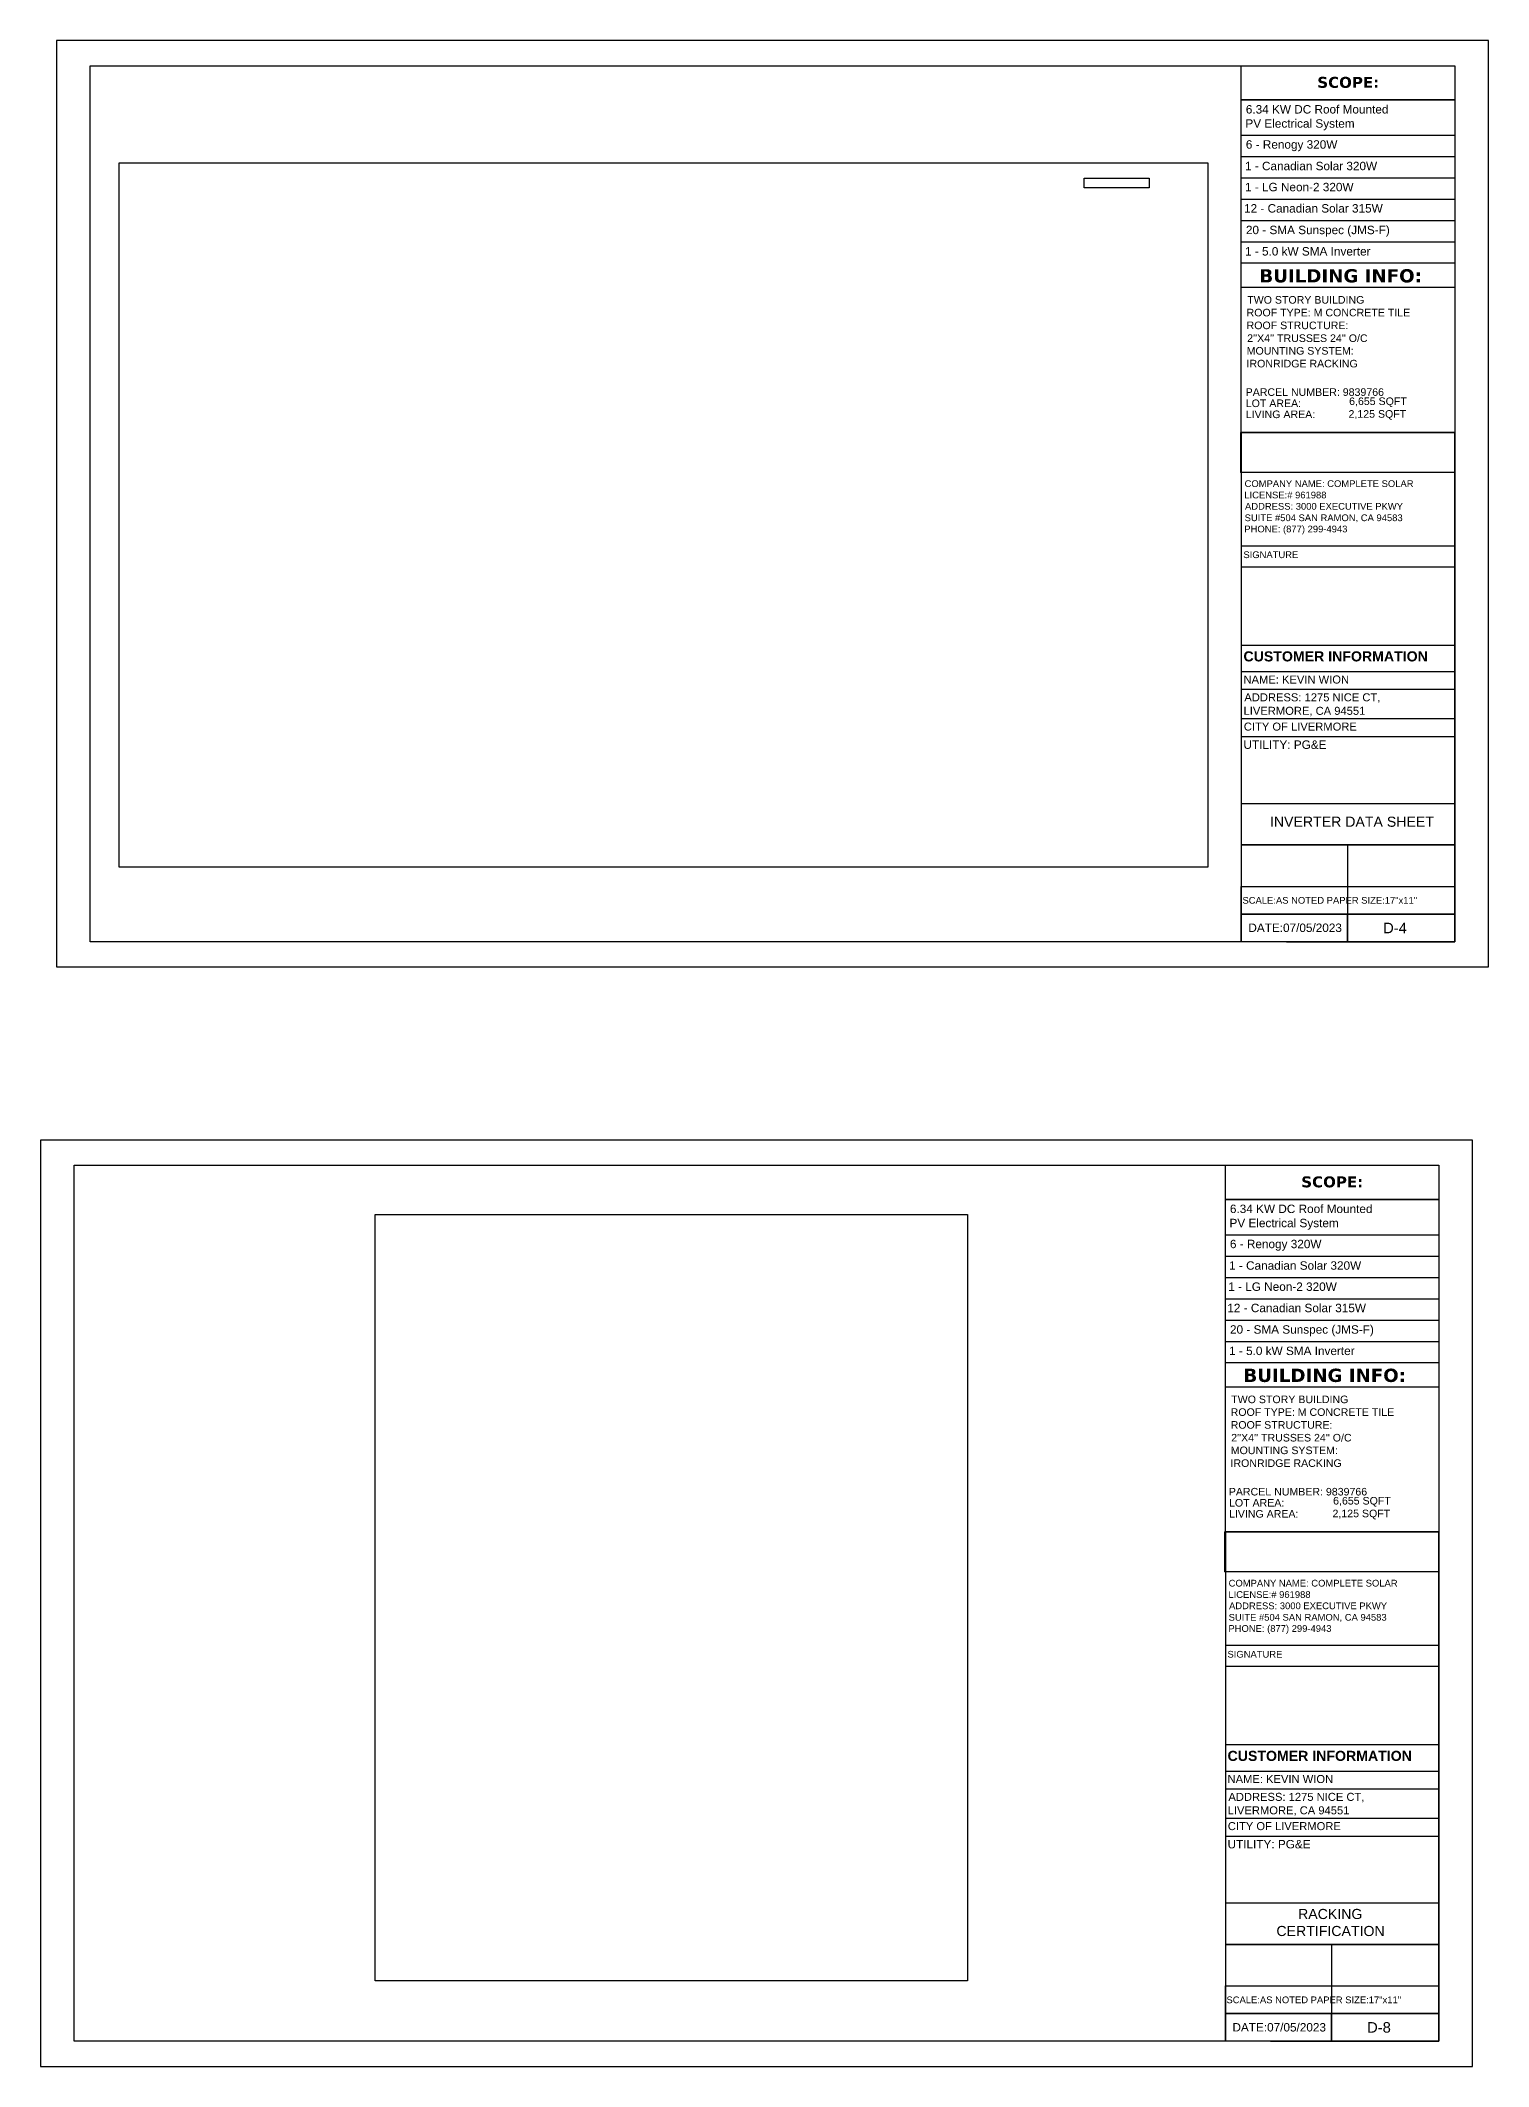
# Model space of a CAD drawing. Header units: inches. Extents: x 347 to 7477, y 1065 to 7514.
# Drawn here: x 3934 to 5653, y 2282 to 4687 of the extents above; entities that cross this region are included whole.
import ezdxf

# ---------------------------------------------------------------- set-up
doc = ezdxf.new("R2010")
doc.units = ezdxf.units.IN
doc.header["$MEASUREMENT"] = 0
for name, color, linetype in [('PDF11_0', 7, 'Continuous'), ('PDF11_PDF_Geometry', 7, 'Continuous'), ('PDF11_Text', 7, 'Continuous'), ('PDF15_0', 7, 'Continuous'), ('PDF15_PDF_Geometry', 7, 'Continuous'), ('PDF15_Text', 7, 'Continuous'), ('PDF5_Text', 7, 'Continuous')]:
    doc.layers.add(name, color=color, linetype=linetype)
doc.styles.add('PDF Arial', font='arial.ttf')
doc.styles.add('PDF Arial Bold', font='arialbd.ttf')
doc.styles.add('PDF Verdana Bold', font='verdanab.ttf')
picture_1 = doc.add_image_def('image18.png', size_in_pixel=(45, 240))
picture_2 = doc.add_image_def('image19.png', size_in_pixel=(3069, 4743))
picture_3 = doc.add_image_def('image25.png', size_in_pixel=(45, 240))
picture_4 = doc.add_image_def('image26.png', size_in_pixel=(3303, 2552))

msp = doc.modelspace()

# ---------------------------------------------------------------- linework, layer by layer
at = {"layer": 'PDF11_0', "lineweight": 25}
for points in [[(3952.8, 4687.1), (3952.8, 3587.2), (5652.6, 3587.2), (5652.6, 4687.1)], [(5612.7, 4616.6), (5359.2, 4616.6)], [(5612.7, 4616.6), (5612.7, 4422.7), (5359.2, 4422.7), (5359.2, 4616.6)], [(4027.2, 3705.7), (4027.2, 4541.8), (5319.4, 4541.8), (5319.4, 3705.7)], [(5359.2, 4174.3), (5359.2, 4221.9), (5612.7, 4221.9), (5612.7, 4174.3)]]:
    msp.add_lwpolyline(points, close=True, dxfattribs=at)
for points in [[(5359.2, 4221.9), (5359.2, 4657.1)], [(5359.2, 4574.7), (5612.7, 4574.7)], [(5359.2, 4549.3), (5612.7, 4549.3)], [(5359.2, 4524), (5612.7, 4524)], [(5359.2, 4498.7), (5612.7, 4498.7)], [(5359.2, 4473.3), (5612.7, 4473.3)], [(5359.2, 4448), (5612.7, 4448)], [(5359.2, 4394.3), (5612.7, 4394.3)], [(5359.3, 4087.3), (5612.8, 4087.3)], [(5359.3, 4062.4), (5612.8, 4062.4)]]:
    msp.add_lwpolyline(points, dxfattribs=at)
at = {"layer": 'PDF11_0', "color": 5, "lineweight": 25}
msp.add_lwpolyline([(5249.7, 4523.8), (5249.7, 4512.2), (5172.8, 4512.2), (5172.8, 4523.8)], close=True, dxfattribs=at)
at = {"layer": 'PDF11_PDF_Geometry', "lineweight": 25}
for points in [[(5612.7, 4657.1), (5612.7, 3617.2), (3992.7, 3617.2), (3992.7, 4657.1), (5612.7, 4657.1), (5612.7, 3617.2), (5359.2, 3617.2), (5359.2, 3650), (5612.7, 3650), (5359.2, 3650), (5359.2, 3682.9), (5612.7, 3682.9)], [(5612.7, 4139.3), (5612.7, 3682.9), (5612.7, 3650), (5612.7, 3617.2), (5612.7, 4221.9), (5359.2, 4221.9), (5359.2, 3617.2)], [(5359.2, 3969.3), (5612.7, 3969.3)], [(5359.2, 3938), (5612.7, 3938)], [(5359.2, 3916.9), (5612.7, 3916.9)], [(5359.2, 3882), (5612.8, 3882)], [(5359.2, 3860.8), (5612.8, 3860.8)], [(5359.2, 3781.3), (5612.8, 3781.3)], [(5362.7, 3732.2), (5612.7, 3732.2), (5359.2, 3732.2), (5612.7, 3732.2), (5485.1, 3732.2), (5485.1, 3682.9), (5612.7, 3682.9), (5612.7, 3732.2)], [(5485.1, 3682.9), (5485.1, 3650), (5485.1, 3617.2)]]:
    msp.add_lwpolyline(points, dxfattribs=at)
msp.add_lwpolyline([(5612.7, 3650), (5612.7, 3617.2), (5485.1, 3617.2), (5485.1, 3650)], close=True, dxfattribs=at)
at = {"layer": 'PDF11_PDF_Geometry', "color": 251, "lineweight": 25, "true_color": 0x525252}
msp.add_lwpolyline([(5412.8, 3617.2), (5612.7, 3617.2)], dxfattribs=at)
at = {"layer": 'PDF15_0', "lineweight": 25}
for points in [[(3933.8, 3381.7), (3933.8, 2281.8), (5633.7, 2281.8), (5633.7, 3381.7)], [(5593.7, 3311.2), (5340.3, 3311.2)], [(5593.7, 3311.2), (5593.7, 3117.3), (5340.3, 3117.3), (5340.3, 3311.2)], [(4331.2, 2383.3), (4331.2, 3293.4), (5034.3, 3293.4), (5034.3, 2383.3)], [(5340.3, 2868.9), (5340.3, 2916.5), (5593.7, 2916.5), (5593.7, 2868.9)]]:
    msp.add_lwpolyline(points, close=True, dxfattribs=at)
for points in [[(5340.3, 2916.5), (5340.3, 3351.7)], [(5340.3, 3269.3), (5593.7, 3269.3)], [(5340.3, 3243.9), (5593.7, 3243.9)], [(5340.3, 3218.6), (5593.7, 3218.6)], [(5340.3, 3193.3), (5593.7, 3193.3)], [(5340.3, 3167.9), (5593.7, 3167.9)], [(5340.3, 3142.6), (5593.7, 3142.6)], [(5340.3, 3088.9), (5593.7, 3088.9)], [(5340.3, 2781.9), (5593.8, 2781.9)], [(5340.3, 2757), (5593.8, 2757)]]:
    msp.add_lwpolyline(points, dxfattribs=at)
at = {"layer": 'PDF15_PDF_Geometry', "lineweight": 25}
for points in [[(5593.7, 3351.7), (5593.7, 2311.8), (3973.8, 2311.8), (3973.8, 3351.7), (5593.7, 3351.7), (5593.7, 2311.8), (5340.3, 2311.8), (5340.3, 2344.6), (5593.7, 2344.6), (5340.3, 2344.6), (5340.3, 2377.5), (5593.7, 2377.5)], [(5593.7, 2833.9), (5593.7, 2377.5), (5593.7, 2344.6), (5593.7, 2311.8), (5593.7, 2916.5), (5340.3, 2916.5), (5340.3, 2311.8)], [(5340.3, 2663.9), (5593.7, 2663.9)], [(5340.3, 2632.6), (5593.7, 2632.6)], [(5340.3, 2611.5), (5593.7, 2611.5)], [(5340.3, 2576.6), (5593.8, 2576.6)], [(5340.3, 2555.4), (5593.8, 2555.4)], [(5340.3, 2475.9), (5593.8, 2475.9)], [(5343.8, 2426.8), (5593.7, 2426.8), (5340.3, 2426.8), (5593.7, 2426.8), (5466.1, 2426.8), (5466.1, 2377.5), (5593.7, 2377.5), (5593.7, 2426.8)], [(5466.1, 2377.5), (5466.1, 2344.6), (5466.1, 2311.8)]]:
    msp.add_lwpolyline(points, dxfattribs=at)
msp.add_lwpolyline([(5593.7, 2344.6), (5593.7, 2311.8), (5466.1, 2311.8), (5466.1, 2344.6)], close=True, dxfattribs=at)
at = {"layer": 'PDF15_PDF_Geometry', "color": 251, "lineweight": 25, "true_color": 0x525252}
msp.add_lwpolyline([(5393.8, 2311.8), (5593.7, 2311.8)], dxfattribs=at)

# ---------------------------------------------------------------- texts
at = {"layer": 'PDF11_Text', "attachment_point": 7}
for s, insert, char_height, style in [('SCOPE:', (5449.4, 4630.7), 13, 'PDF Verdana Bold'), ('PV Electrical System', (5364.1, 4580.6), 10, 'PDF Arial'), ('6.34 KW DC Roof Mounted', (5364.6, 4600.3), 10, 'PDF Arial'), ('6 - Renogy 320W', (5364.6, 4555.7), 10, 'PDF Arial'), ('1 - Canadian Solar 320W', (5363.6, 4533), 10, 'PDF Arial'), ('20 - SMA Sunspec (JMS-F)', (5364.7, 4454.2), 10, 'PDF Arial'), ('1 - 5.0 kW SMA Inverter', (5363.6, 4431.7), 10, 'PDF Arial'), ('BUILDING INFO:', (5380.6, 4399.6), 15.749, 'PDF Verdana Bold'), ('TWO STORY BUILDING', (5366.3, 4374.6), 9, 'PDF Arial'), ('ROOF TYPE: M CONCRETE TILE', (5365.5, 4359.5), 9, 'PDF Arial'), ('ROOF STRUCTURE:', (5365.5, 4344.3), 9, 'PDF Arial'), ("2''X4'' TRUSSES 24'' O/C", (5366.2, 4329.1), 9, 'PDF Arial'), ('IRONRIDGE RACKING', (5365.4, 4298.9), 9, 'PDF Arial'), ('MOUNTING SYSTEM:', (5365.6, 4314.1), 9, 'PDF Arial'), ('6,655 SQFT', (5487.2, 4251.9), 9, 'PDF Arial'), ('2,125 SQFT', (5486.5, 4236.8), 9, 'PDF Arial'), ('COMPANY NAME: COMPLETE SOLAR', (5363.1, 4156.9), 8, 'PDF Arial'), ('LICENSE:# 961988', (5362.8, 4143.4), 8, 'PDF Arial'), ('ADDRESS: 3000 EXECUTIVE PKWY', (5363.6, 4130), 8, 'PDF Arial'), ('SUITE #504 SAN RAMON, CA 94583', (5363.2, 4115), 8, 'PDF Arial'), ('PHONE: (877) 299-4943', (5362.8, 4100.8), 8, 'PDF Arial'), ('SIGNATURE', (5361.7, 4072.5), 8, 'PDF Arial'), ('CUSTOMER INFORMATION', (5361.8, 3949.8), 12, 'PDF Arial Bold'), ('NAME: KEVIN WION', (5361.8, 3923.6), 9.5, 'PDF Arial'), ('ADDRESS: 1275 NICE CT,', (5362.8, 3900.8), 9.5, 'PDF Arial'), ('CITY OF LIVERMORE', (5362.2, 3867.7), 9.5, 'PDF Arial'), ('LIVERMORE, CA 94551', (5361.9, 3884.8), 9.5, 'PDF Arial'), ('UTILITY: PG&E', (5361.8, 3846), 10, 'PDF Arial'), ('INVERTER DATA SHEET', (5393.2, 3753.5), 12, 'PDF Arial'), ('SCALE:AS NOTED PAPER SIZE:17"x11"', (5360.6, 3662.2), 8, 'PDF Arial'), ('DATE:07/05/2023', (5367.6, 3628.6), 10, 'PDF Arial'), ('D-4', (5527.6, 3627.2), 12.5, 'PDF Arial')]:
    msp.add_mtext(s, dxfattribs=dict(at, insert=insert, char_height=char_height, style=style))
at = {"layer": 'PDF15_Text', "attachment_point": 7}
for s, insert, char_height, style in [('SCOPE:', (5430.4, 3325.3), 13, 'PDF Verdana Bold'), ('6.34 KW DC Roof Mounted', (5345.7, 3294.9), 10, 'PDF Arial'), ('PV Electrical System', (5345.2, 3275.2), 10, 'PDF Arial'), ('6 - Renogy 320W', (5345.7, 3250.3), 10, 'PDF Arial'), ('1 - Canadian Solar 320W', (5344.7, 3227.6), 10, 'PDF Arial'), ('20 - SMA Sunspec (JMS-F)', (5345.8, 3148.8), 10, 'PDF Arial'), ('1 - 5.0 kW SMA Inverter', (5344.7, 3126.3), 10, 'PDF Arial'), ('BUILDING INFO:', (5361.7, 3094.2), 15.749, 'PDF Verdana Bold'), ('TWO STORY BUILDING', (5347.3, 3069.2), 9, 'PDF Arial'), ('ROOF TYPE: M CONCRETE TILE', (5346.6, 3054.1), 9, 'PDF Arial'), ('ROOF STRUCTURE:', (5346.6, 3038.9), 9, 'PDF Arial'), ("2''X4'' TRUSSES 24'' O/C", (5347.2, 3023.7), 9, 'PDF Arial'), ('MOUNTING SYSTEM:', (5346.7, 3008.7), 9, 'PDF Arial'), ('IRONRIDGE RACKING', (5346.4, 2993.5), 9, 'PDF Arial'), ('2,125 SQFT', (5467.5, 2931.4), 9, 'PDF Arial'), ('6,655 SQFT', (5468.2, 2946.5), 9, 'PDF Arial'), ('COMPANY NAME: COMPLETE SOLAR', (5344.2, 2851.5), 8, 'PDF Arial'), ('LICENSE:# 961988', (5343.9, 2838), 8, 'PDF Arial'), ('ADDRESS: 3000 EXECUTIVE PKWY', (5344.7, 2824.6), 8, 'PDF Arial'), ('SUITE #504 SAN RAMON, CA 94583', (5344.2, 2809.6), 8, 'PDF Arial'), ('PHONE: (877) 299-4943', (5343.9, 2795.4), 8, 'PDF Arial'), ('SIGNATURE', (5342.8, 2767.1), 8, 'PDF Arial'), ('CUSTOMER INFORMATION', (5342.9, 2644.4), 12, 'PDF Arial Bold'), ('NAME: KEVIN WION', (5342.9, 2618.2), 9.5, 'PDF Arial'), ('ADDRESS: 1275 NICE CT,', (5343.9, 2595.4), 9.5, 'PDF Arial'), ('LIVERMORE, CA 94551', (5343, 2579.4), 9.5, 'PDF Arial'), ('CITY OF LIVERMORE', (5343.2, 2562.3), 9.5, 'PDF Arial'), ('UTILITY: PG&E', (5342.9, 2540.6), 10, 'PDF Arial'), ('RACKING', (5426.6, 2456.7), 12, 'PDF Arial'), ('CERTIFICATION', (5400.9, 2436.5), 12, 'PDF Arial'), ('SCALE:AS NOTED PAPER SIZE:17"x11"', (5341.6, 2356.8), 8, 'PDF Arial'), ('DATE:07/05/2023', (5348.7, 2323.2), 10, 'PDF Arial'), ('D-8', (5508.6, 2321.8), 12.5, 'PDF Arial')]:
    msp.add_mtext(s, dxfattribs=dict(at, insert=insert, char_height=char_height, style=style))
at = {"layer": 'PDF5_Text', "attachment_point": 7, "style": 'PDF Arial'}
for s, insert, char_height in [('1 - LG Neon-2 320W', (5363.6, 4508), 10), ('12 - Canadian Solar 315W', (5362.5, 4482.7), 10), ('PARCEL NUMBER: 9839766', (5364.4, 4265.1), 9), ('LOT AREA:', (5364.5, 4251.8), 9), ('LIVING AREA:', (5364.5, 4238.7), 9), ('1 - LG Neon-2 320W', (5343.7, 3202.5), 10), ('12 - Canadian Solar 315W', (5342.6, 3177.2), 10), ('PARCEL NUMBER: 9839766', (5344.4, 2959.6), 9), ('LOT AREA:', (5344.6, 2946.4), 9), ('LIVING AREA:', (5344.6, 2933.3), 9)]:
    msp.add_mtext(s, dxfattribs=dict(at, insert=insert, char_height=char_height))

# ---------------------------------------------------------------- pictures from other files: only their frames are drawn
at = {"layer": 'PDF11_0', "color": 7, "lineweight": 0}
image = msp.add_image(picture_2, insert=(5319.4, 3705.7), size_in_units=(836.2, 1292.3), rotation=90, dxfattribs=at)
image.dxf.flags = 15
image = msp.add_image(picture_1, insert=(5612.7, 4174.3), size_in_units=(47.5, 254.3), rotation=90, dxfattribs=at)
image.dxf.flags = 15
at = {"layer": 'PDF15_0', "color": 7, "lineweight": 0}
image = msp.add_image(picture_4, insert=(5034.3, 2383.3), size_in_units=(910.2, 703.2), rotation=90, dxfattribs=at)
image.dxf.flags = 15
image = msp.add_image(picture_3, insert=(5593.7, 2868.9), size_in_units=(47.5, 254.3), rotation=90, dxfattribs=at)
image.dxf.flags = 15

doc.saveas('drawing.dxf')
